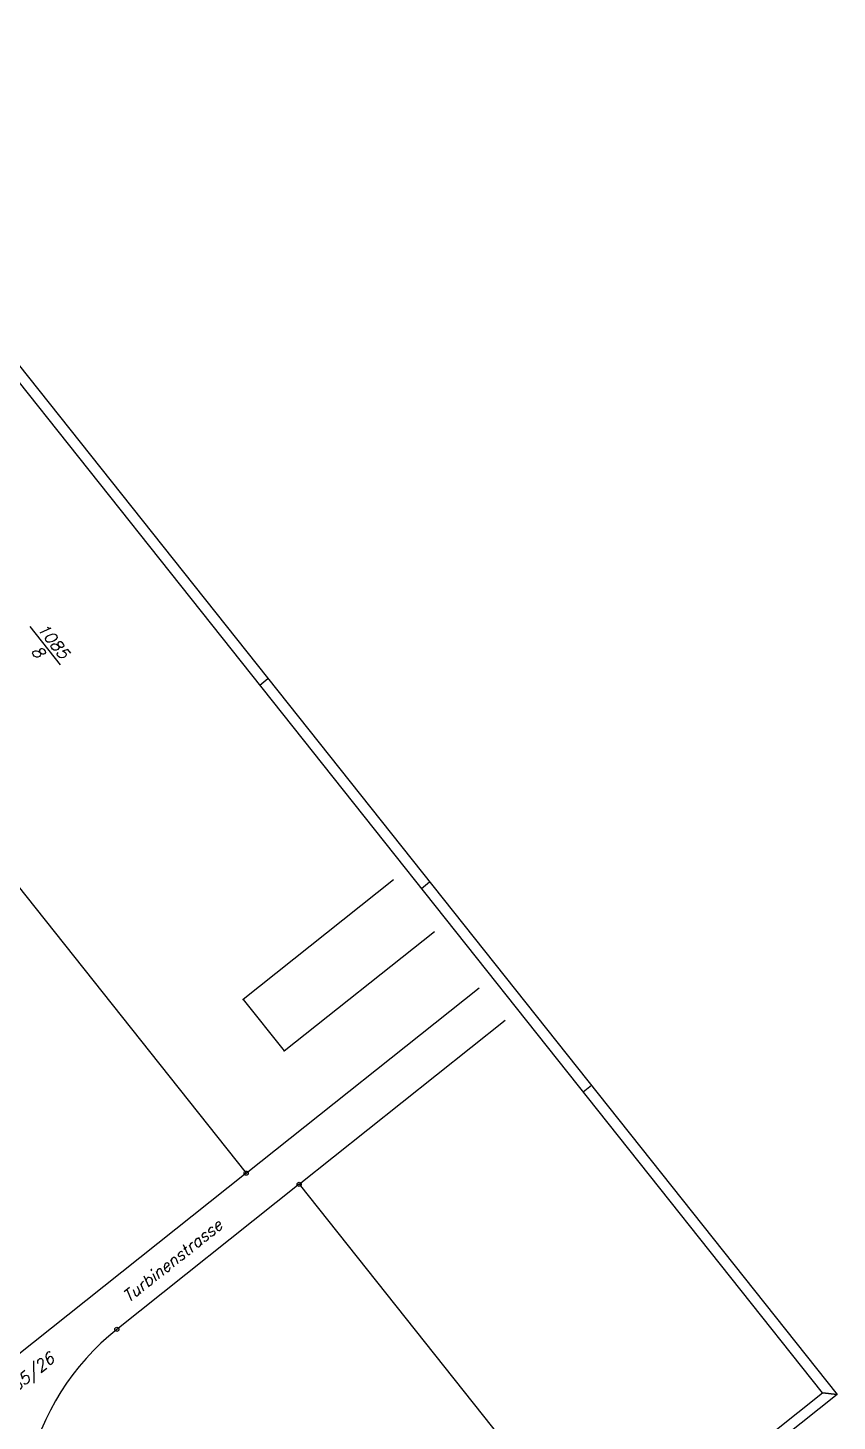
# Model space of a CAD drawing. Extents: x 3463485 to 3463732, y 5485922 to 5486179.
# Drawn here: x 3463634.3 to 3463731.6, y 5486011.4 to 5486179 of the extents above; entities that cross this region are included whole.
import ezdxf

# ---------------------------------------------------------------- set-up
doc = ezdxf.new("R2010")
doc.units = 0
doc.linetypes.add('AUSGEZOGEN', pattern=[0])
for name, color, linetype in [('BESCHRIFTUNGSKOPF', 2, 'AUSGEZOGEN'), ('FLST_NR', 2, 'AUSGEZOGEN'), ('GEBÄUDE_BESCHRIEB', 2, 'AUSGEZOGEN'), ('GRENZEN_FLURST_NR', 2, 'AUSGEZOGEN')]:
    doc.layers.add(name, color=color, linetype=linetype)
doc.styles.get("Standard").update_dxf_attribs({"font": 'ROMANS'})

msp = doc.modelspace()

# ---------------------------------------------------------------- linework, layer by layer
at = {"layer": 'BESCHRIFTUNGSKOPF', "color": 1, "linetype": 'AUSGEZOGEN'}
for p, q in [((3463600.91775, 5486178.9527), (3463731.64149, 5486014.60154)), ((3463600.91775, 5486178.9527), (3463731.64149, 5486014.60154)), ((3463729.88509, 5486014.8017), (3463600.71758, 5486177.1963)), ((3463662.18887, 5486099.91212), (3463663.16715, 5486100.69024)), ((3463681.6418, 5486075.4551), (3463682.62008, 5486076.23322)), ((3463701.09474, 5486050.99809), (3463702.07302, 5486051.7762)), ((3463731.64149, 5486014.60154), (3463615.42174, 5485922.16118)), ((3463731.64149, 5486014.60154), (3463615.42174, 5485922.16118)), ((3463615.6219, 5485923.91757), (3463729.88509, 5486014.8017)), ((3463731.64149, 5486014.60154), (3463729.88509, 5486014.8017)), ((3463729.88509, 5486014.8017), (3463731.64149, 5486014.60154))]:
    msp.add_line(p, q, dxfattribs=at)
at = {"layer": 'BESCHRIFTUNGSKOPF', "color": 3, "linetype": 'AUSGEZOGEN'}
for p, q in [((3463729.88509, 5486014.8017), (3463600.71758, 5486177.1963)), ((3463615.6219, 5485923.91757), (3463729.88509, 5486014.8017))]:
    msp.add_line(p, q, dxfattribs=at)
at = {"layer": 'FLST_NR'}
msp.add_line((3463638.21353, 5486102.36247), (3463634.55314, 5486106.9642), dxfattribs=at)
at = {"layer": 'GEBÄUDE_BESCHRIEB', "color": 1, "linetype": 'AUSGEZOGEN'}
for p, q in [((3463678.27308, 5486076.47752), (3463660.18, 5486062.11, 0.098)), ((3463665.1, 5486055.92, 0.098), (3463683.19714, 5486070.28679)), ((3463660.18, 5486062.11, 0.098), (3463665.1, 5486055.92, 0.098))]:
    msp.add_line(p, q, dxfattribs=at)
at = {"layer": 'GRENZEN_FLURST_NR', "color": 3, "linetype": 'AUSGEZOGEN'}
for p, q in [((3463583.78, 5486137.75, 0.098), (3463660.54, 5486041.2, 0.098)), ((3463660.54, 5486041.2, 0.098), (3463688.58773, 5486063.50952)), ((3463666.92, 5486039.87, 0.098), (3463691.70544, 5486059.58981)), ((3463660.54, 5486041.2, 0.098), (3463607.31, 5485998.87, 0.098)), ((3463666.92, 5486039.87, 0.098), (3463644.99, 5486022.42, 0.098)), ((3463666.92, 5486039.87, 0.098), (3463702.28172, 5485995.40168))]:
    msp.add_line(p, q, dxfattribs=at)
for centre in [(3463660.54, 5486041.2), (3463666.92, 5486039.87), (3463644.99, 5486022.42)]:
    msp.add_circle(centre, 0.25, dxfattribs=at)
msp.add_arc((3463663.84953, 5485998.71859, 0.098), 30.28925, 128.50974, 166.88775, dxfattribs=at)
at = {"layer": 'GRENZEN_FLURST_NR'}
for p in [(3463660.18, 5486062.11), (3463665.1, 5486055.92)]:
    msp.add_point(p, dxfattribs=at)

# ---------------------------------------------------------------- texts
at = {"layer": 'FLST_NR', "oblique": 15}
for s, rotation, p in [('1085', 308.5, (3463635.3176, 5486106.67783)), ('8', 308.5, (3463634.61038, 5486103.96862)), ('1085/26          Turbinenstrasse', 38.5, (3463630.96667, 5486013.33))]:
    msp.add_text(s, height=1.4, rotation=rotation, dxfattribs=at).set_placement(p)

doc.saveas('drawing.dxf')
